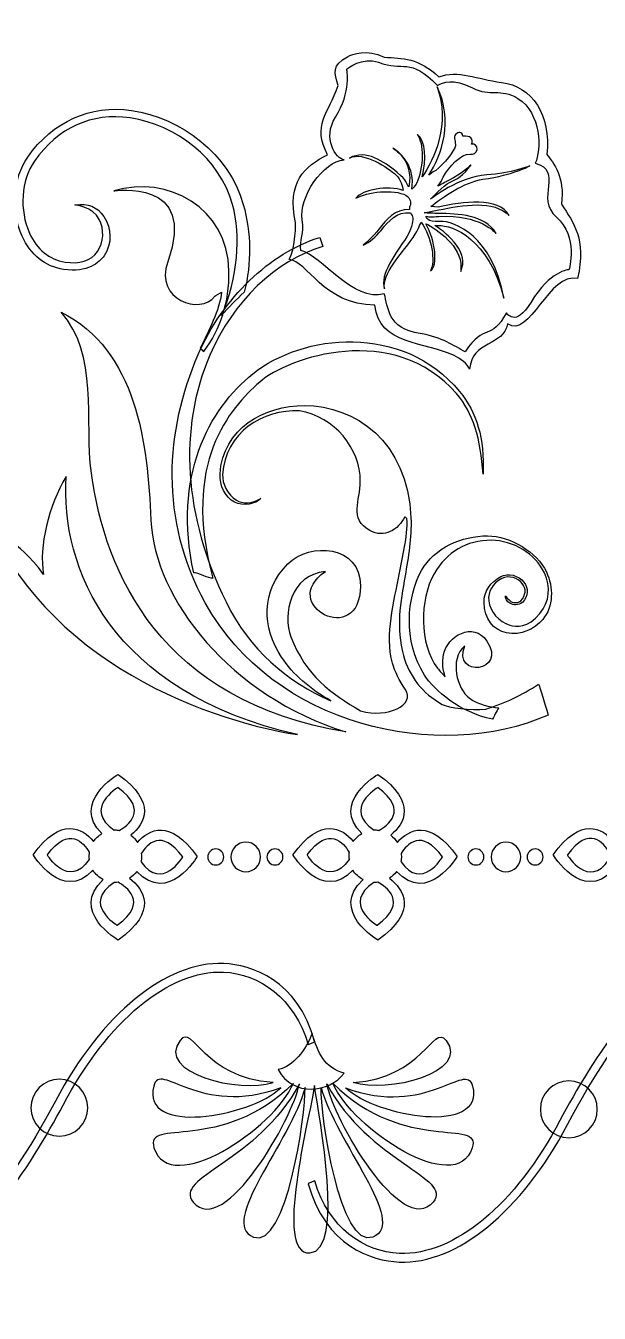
# Model space of a CAD drawing. Header units: millimetres. Extents: x -106 to 106, y -106 to 106.
# Drawn here: x 50.05 to 71.36, y 20.35 to 68.22 of the extents above; entities that cross this region are included whole.
import ezdxf

# ---------------------------------------------------------------- set-up
doc = ezdxf.new("R2010")
doc.units = ezdxf.units.MM
doc.header["$MEASUREMENT"] = 0
doc.layers.add('layer 1', color=7, linetype='Continuous')

msp = doc.modelspace()

# ---------------------------------------------------------------- linework, layer by layer
at = {"layer": 'layer 1', "color": 7}
for points, knots in [([(105.6569, -105.6569), (105.6569, -105.6569), (-106.0097, -105.6569), (-106.0097, -105.6569), (-106.0097, -105.6569), (-106.0097, -105.6569), (-106.0097, 106.0097), (-106.0097, 106.0097), (-106.0097, 106.0097), (-106.0097, 106.0097), (105.6569, 106.0097), (105.6569, 106.0097), (105.6569, 106.0097), (105.6569, 106.0097), (105.6569, -105.6569), (105.6569, -105.6569)], [0, 0, 0, 0, 0.2, 0.2, 0.2, 0.2, 0.4, 0.4, 0.4, 0.4, 0.6, 0.6, 0.6, 0.6, 1, 1, 1, 1]), ([(60.3181, 61.0012), (60.408, 60.4769), (60.2147, 60.2669), (60.2691, 59.8669), (60.2691, 59.8669), (61.034, 59.6756), (62.2352, 57.9149), (63.3718, 58.2546), (63.3718, 58.2546), (63.5244, 57.7422), (63.4713, 56.9743), (64.7071, 56.7718), (64.7071, 56.7718), (65.5246, 56.6385), (65.9598, 56.3156), (66.3787, 56.0944), (66.3787, 56.0944), (67.0808, 57.1884), (67.3454, 56.4664), (67.9073, 57.5484), (67.9073, 57.5484), (67.9073, 57.5484), (68.2418, 56.9582), (68.8271, 57.943), (68.8271, 57.943), (69.5189, 59.1093), (70.2382, 59.1491), (70.2382, 59.1491), (70.2382, 59.1491), (70.2382, 59.1491), (70.5889, 60.3828), (69.7655, 61.1029), (69.7655, 61.1029), (68.9608, 61.8067), (70.0484, 62.8273), (68.9807, 63.1084), (68.9807, 63.1084), (69.2174, 63.584), (69.2085, 64.9714), (68.3396, 65.5109), (68.3396, 65.5109), (67.6765, 65.9224), (67.324, 65.5584), (66.6467, 65.9089), (66.6467, 65.9089), (65.9301, 66.2807), (65.5477, 66.1099), (65.3493, 65.9944), (65.3493, 65.9944), (64.2965, 67.0758), (64.0915, 66.4955), (63.1544, 66.861), (63.1544, 66.861), (62.5718, 67.088), (61.9793, 66.6062), (61.9793, 66.6062), (61.9793, 66.6062), (61.9793, 66.6062), (62.1546, 65.7537), (61.5569, 64.8115), (61.5569, 64.8115), (61.0695, 64.0432), (61.5607, 63.2648), (61.8832, 63.2278), (61.8832, 63.2278), (61.1108, 63.198), (60.1796, 61.8144), (60.3181, 61.0012)], [0, 0, 0, 0, 0.0555556, 0.0555556, 0.0555556, 0.0555556, 0.1111111, 0.1111111, 0.1111111, 0.1111111, 0.1666667, 0.1666667, 0.1666667, 0.1666667, 0.2222222, 0.2222222, 0.2222222, 0.2222222, 0.2777778, 0.2777778, 0.2777778, 0.2777778, 0.3333333, 0.3333333, 0.3333333, 0.3333333, 0.3888889, 0.3888889, 0.3888889, 0.3888889, 0.4444444, 0.4444444, 0.4444444, 0.4444445, 0.5, 0.5, 0.5, 0.5, 0.5555556, 0.5555556, 0.5555556, 0.5555556, 0.6111111, 0.6111111, 0.6111111, 0.6111111, 0.6666667, 0.6666667, 0.6666667, 0.6666667, 0.7222222, 0.7222222, 0.7222222, 0.7222222, 0.7777778, 0.7777778, 0.7777778, 0.7777778, 0.8333333, 0.8333333, 0.8333333, 0.8333333, 0.8888889, 0.8888889, 0.8888889, 0.8888889, 1, 1, 1, 1]), ([(64.076, 62.0957), (64.076, 62.0957), (64.076, 62.0957), (64.076, 62.0957), (64.076, 62.0957), (64.0301, 62.259), (64.0047, 62.4898), (63.8038, 62.6716), (63.8038, 62.6716), (63.5406, 62.9112), (62.5936, 63.5775), (62.0809, 63.2945), (62.0809, 63.2945), (62.6928, 63.6353), (63.3573, 63.1634), (63.8448, 62.7663), (63.8448, 62.7663), (64.2562, 62.4308), (64.1666, 62.3694), (64.2875, 62.232), (64.2875, 62.232), (64.4759, 63.2381), (63.6898, 63.6615), (63.6898, 63.6615), (63.6898, 63.6615), (64.006, 63.4875), (64.5294, 62.957), (64.3929, 62.1419), (64.3929, 62.1419), (64.4374, 62.1865), (64.4928, 62.247), (64.5552, 62.3216), (64.5552, 62.3216), (64.8428, 62.9529), (64.8501, 63.8551), (64.5955, 64.1738), (64.5955, 64.1738), (64.9104, 63.9516), (64.9538, 63.2245), (64.7736, 62.597), (64.7736, 62.597), (65.2528, 63.2504), (65.8213, 64.5776), (65.3345, 65.9456), (65.3345, 65.9456), (65.9539, 64.7035), (65.504, 63.3882), (65.0303, 62.6664), (65.0303, 62.6664), (65.1743, 62.7891), (65.2339, 62.8065), (65.2831, 62.8385), (65.2831, 62.8385), (65.5997, 63.0636), (65.9921, 63.5999), (66.0159, 63.7542), (66.0159, 63.7542), (66.0355, 63.8837), (65.9218, 64.0686), (66.0231, 64.1786), (66.0231, 64.1786), (66.1227, 64.2878), (66.2584, 64.2878), (66.2929, 64.1078), (66.2929, 64.1078), (66.5661, 64.1457), (66.7163, 64.0012), (66.6078, 63.8083), (66.6078, 63.8083), (66.7318, 63.8474), (66.8375, 63.7556), (66.8207, 63.6212), (66.8207, 63.6212), (66.8004, 63.4648), (66.6784, 63.4342), (66.5575, 63.4455), (66.5575, 63.4455), (66.2302, 63.4767), (65.7572, 62.9613), (65.5608, 62.5823), (65.5608, 62.5823), (65.5205, 62.4949), (65.4499, 62.3753), (65.3645, 62.247), (65.3645, 62.247), (65.5463, 62.3508), (65.7096, 62.4408), (65.7837, 62.4759), (65.7837, 62.4759), (66.2357, 62.6885), (66.5998, 63.0502), (66.5998, 63.0502), (66.5998, 63.0502), (66.2946, 62.6194), (66.0662, 62.5148), (65.8006, 62.3934), (65.8006, 62.3934), (65.5784, 62.2914), (65.0947, 61.7717), (65.0947, 61.7717), (65.0947, 61.7717), (65.0947, 61.7717), (66.1468, 62.6084), (67.1769, 62.6685), (67.1769, 62.6685), (68.0929, 62.7214), (68.7809, 63.0102), (68.7809, 63.0102), (68.7809, 63.0102), (68.7809, 63.0102), (68.1936, 62.6731), (67.0394, 62.5076), (67.0394, 62.5076), (66.3225, 62.4046), (65.5395, 61.8361), (65.0985, 61.4922), (65.0985, 61.4922), (65.0985, 61.4922), (65.3748, 61.4763), (65.3748, 61.4763), (65.3748, 61.4763), (66.2774, 61.6678), (67.6389, 61.8635), (68.0065, 61.1597), (68.0065, 61.1597), (67.4487, 61.7457), (66.2729, 61.5533), (65.3972, 61.3679), (65.3972, 61.3679), (65.3972, 61.3679), (64.8508, 61.267), (64.8508, 61.267), (64.8508, 61.267), (64.9979, 61.247), (65.1867, 61.242), (65.3982, 61.2383), (65.3982, 61.2383), (66.1134, 61.2245), (67.0935, 61.2057), (67.5255, 60.4982), (67.5255, 60.4982), (67.5255, 60.4982), (66.9244, 61.2193), (65.3975, 61.1266), (65.3975, 61.1266), (65.1174, 61.1103), (65.0902, 61.0872), (64.9224, 61.1364), (64.9224, 61.1364), (64.9524, 61.092), (64.9104, 60.9187), (65.4588, 60.944), (65.4588, 60.944), (65.9518, 60.9669), (67.4146, 60.3925), (67.8166, 58.087), (67.8166, 58.087), (67.2496, 60.3031), (65.9246, 60.8064), (65.3727, 60.7904), (65.3727, 60.7904), (65.3293, 60.7892), (65.2907, 60.7914), (65.2514, 60.7933), (65.2514, 60.7933), (65.7854, 60.4387), (66.5354, 59.7687), (66.2109, 59.082), (66.2109, 59.082), (66.3291, 59.916), (65.5026, 60.5272), (64.9865, 60.8276), (64.9865, 60.8276), (64.9862, 60.8278), (64.9851, 60.8284), (64.9841, 60.8291), (64.9841, 60.8291), (64.9596, 60.835), (64.9335, 60.8398), (64.9107, 60.8471), (64.9107, 60.8471), (65.2818, 60.2245), (65.3755, 59.3006), (65.0874, 59.0902), (65.0874, 59.0902), (65.2763, 59.4418), (65.1529, 60.363), (64.7412, 60.9136), (64.7412, 60.9136), (64.6561, 60.7306), (64.6437, 60.6209), (64.3381, 60.1973), (64.3381, 60.1973), (64.0308, 59.7749), (63.2678, 58.9665), (63.3839, 58.441), (63.3839, 58.441), (63.1658, 58.935), (63.8668, 59.8588), (64.1328, 60.2493), (64.1328, 60.2493), (64.3998, 60.6405), (64.4342, 60.9468), (64.4329, 61.061), (64.4329, 61.061), (64.4322, 61.1344), (64.3812, 61.195), (64.3429, 61.2665), (64.3429, 61.2665), (63.8317, 61.3113), (63.5347, 60.9566), (63.2495, 60.6079), (63.2495, 60.6079), (63.0438, 60.3566), (62.8433, 60.1677), (62.5884, 60.0605), (62.5884, 60.0605), (62.5884, 60.0605), (62.9711, 60.3768), (63.1827, 60.66), (63.1827, 60.66), (63.4493, 61.0174), (63.7666, 61.4043), (64.3068, 61.3805), (64.3068, 61.3805), (64.3023, 61.4182), (64.3061, 61.4603), (64.3257, 61.5089), (64.3257, 61.5089), (64.3805, 61.6453), (64.3306, 61.8024), (64.1907, 61.9071), (64.1907, 61.9071), (63.7156, 62.162), (62.7162, 62.0353), (62.3155, 61.8044), (62.3155, 61.8044), (62.5646, 62.1254), (63.5062, 62.2863), (64.076, 62.0957)], [0, 0, 0, 0, 0.0163934, 0.0163934, 0.0163934, 0.0163935, 0.0327869, 0.0327869, 0.0327869, 0.0327869, 0.0491803, 0.0491803, 0.0491803, 0.0491803, 0.0655738, 0.0655738, 0.0655738, 0.0655738, 0.0819672, 0.0819672, 0.0819672, 0.0819672, 0.0983607, 0.0983607, 0.0983607, 0.0983607, 0.1147541, 0.1147541, 0.1147541, 0.1147541, 0.1311475, 0.1311475, 0.1311475, 0.1311476, 0.147541, 0.147541, 0.147541, 0.147541, 0.1639344, 0.1639344, 0.1639344, 0.1639344, 0.1803279, 0.1803279, 0.1803279, 0.1803279, 0.1967213, 0.1967213, 0.1967213, 0.1967213, 0.2131148, 0.2131148, 0.2131148, 0.2131148, 0.2295082, 0.2295082, 0.2295082, 0.2295082, 0.2459016, 0.2459016, 0.2459016, 0.2459016, 0.2622951, 0.2622951, 0.2622951, 0.2622951, 0.2786885, 0.2786885, 0.2786885, 0.2786885, 0.295082, 0.295082, 0.295082, 0.295082, 0.3114754, 0.3114754, 0.3114754, 0.3114754, 0.3278689, 0.3278689, 0.3278689, 0.3278689, 0.3442623, 0.3442623, 0.3442623, 0.3442623, 0.3606557, 0.3606557, 0.3606557, 0.3606557, 0.3770492, 0.3770492, 0.3770492, 0.3770492, 0.3934426, 0.3934426, 0.3934426, 0.3934426, 0.4098361, 0.4098361, 0.4098361, 0.4098361, 0.4262295, 0.4262295, 0.4262295, 0.4262295, 0.442623, 0.442623, 0.442623, 0.442623, 0.4590164, 0.4590164, 0.4590164, 0.4590164, 0.4754098, 0.4754098, 0.4754098, 0.4754098, 0.4918033, 0.4918033, 0.4918033, 0.4918033, 0.5081967, 0.5081967, 0.5081967, 0.5081967, 0.5245902, 0.5245902, 0.5245902, 0.5245902, 0.5409836, 0.5409836, 0.5409836, 0.5409836, 0.557377, 0.557377, 0.557377, 0.5573771, 0.5737705, 0.5737705, 0.5737705, 0.5737705, 0.5901639, 0.5901639, 0.5901639, 0.5901639, 0.6065574, 0.6065574, 0.6065574, 0.6065574, 0.6229508, 0.6229508, 0.6229508, 0.6229508, 0.6393443, 0.6393443, 0.6393443, 0.6393443, 0.6557377, 0.6557377, 0.6557377, 0.6557377, 0.6721311, 0.6721311, 0.6721311, 0.6721312, 0.6885246, 0.6885246, 0.6885246, 0.6885246, 0.704918, 0.704918, 0.704918, 0.704918, 0.7213115, 0.7213115, 0.7213115, 0.7213115, 0.7377049, 0.7377049, 0.7377049, 0.7377049, 0.7540984, 0.7540984, 0.7540984, 0.7540984, 0.7704918, 0.7704918, 0.7704918, 0.7704918, 0.7868852, 0.7868852, 0.7868852, 0.7868853, 0.8032787, 0.8032787, 0.8032787, 0.8032787, 0.8196721, 0.8196721, 0.8196721, 0.8196721, 0.8360656, 0.8360656, 0.8360656, 0.8360656, 0.852459, 0.852459, 0.852459, 0.852459, 0.8688525, 0.8688525, 0.8688525, 0.8688525, 0.8852459, 0.8852459, 0.8852459, 0.8852459, 0.9016393, 0.9016393, 0.9016393, 0.9016394, 0.9180328, 0.9180328, 0.9180328, 0.9180328, 0.9344262, 0.9344262, 0.9344262, 0.9344262, 0.9508197, 0.9508197, 0.9508197, 0.9508197, 0.9672131, 0.9672131, 0.9672131, 0.9672131, 1, 1, 1, 1])]:
    msp.add_open_spline(points, degree=3, knots=knots, dxfattribs=at)
at = {"layer": 'layer 1'}
msp.add_open_spline([(61.2637, 63.4162), (60.4145, 63.0069), (59.7396, 62.3944), (60.0728, 60.8975), (60.0728, 60.8975), (60.0728, 60.8975), (60.0948, 60.0022), (59.8368, 59.5226), (59.8368, 59.5226), (60.4903, 59.5005), (61.106, 57.8347), (63.0249, 57.8333), (63.0249, 57.8333), (63.1737, 56.3219), (64.888, 56.483), (65.9729, 55.9536), (65.9729, 55.9536), (66.1954, 55.8365), (66.4658, 55.6584), (66.5437, 55.4486), (66.5437, 55.4486), (66.624, 56.5326), (67.8146, 56.2823), (67.9531, 57.1396), (67.9531, 57.1396), (68.7754, 56.5509), (69.4948, 59.0892), (70.5569, 58.8176), (70.5569, 58.8176), (70.8814, 60.3275), (70.4153, 60.8563), (69.9543, 61.585), (69.9543, 61.585), (70.0921, 62.5889), (69.6618, 63.1132), (69.4093, 63.4347), (69.4093, 63.4347), (69.5792, 64.8723), (68.8722, 65.9758), (67.7223, 66.1113), (67.7223, 66.1113), (66.8303, 66.2176), (66.1038, 66.5948), (65.3972, 66.3144), (65.3972, 66.3144), (64.6399, 67.0289), (64.057, 67.0017), (63.3701, 67.0461), (63.3701, 67.0461), (62.7331, 67.359), (62.1822, 67.1693), (62.0061, 67.0623), (62.0061, 67.0623), (61.4043, 66.7514), (61.5159, 66.4644), (61.6599, 65.9921), (61.6599, 65.9921), (61.2792, 64.9261), (60.6857, 64.5231), (61.2637, 63.4162)], degree=3, knots=[0, 0, 0, 0, 0.125, 0.125, 0.125, 0.125, 0.1875, 0.1875, 0.1875, 0.1875, 0.25, 0.25, 0.25, 0.25, 0.3125, 0.3125, 0.3125, 0.3125, 0.375, 0.375, 0.375, 0.375, 0.4375, 0.4375, 0.4375, 0.4375, 0.5, 0.5, 0.5, 0.5, 0.5625, 0.5625, 0.5625, 0.5625, 0.625, 0.625, 0.625, 0.625, 0.6875, 0.6875, 0.6875, 0.6875, 0.75, 0.75, 0.75, 0.75, 0.8125, 0.8125, 0.8125, 0.8125, 0.875, 0.875, 0.875, 0.875, 0.9375, 0.9375, 0.9375, 0.9375, 1, 1, 1, 1], dxfattribs=at)
at = {"layer": 'layer 1', "color": 250}
for points, knots in [([(57.7328, 61.5669), (58.055, 60.3971), (57.9334, 58.8627), (57.3243, 57.4399), (57.3243, 57.4399), (57.5882, 57.7533), (57.8717, 58.0438), (58.17, 58.3077), (58.17, 58.3077), (58.4446, 59.4075), (58.4253, 60.5056), (58.1314, 61.5753), (58.1314, 61.5753), (57.6192, 63.436), (55.8267, 64.7876), (53.9757, 65.064), (53.9757, 65.064), (52.4543, 65.2904), (51.0501, 64.6582), (50.1199, 63.3327), (50.1199, 63.3327), (49.5714, 62.5436), (49.4846, 61.334), (49.9142, 60.3914), (49.9142, 60.3914), (50.227, 59.6995), (50.7731, 59.2592), (51.4528, 59.1565), (51.4528, 59.1565), (52.3478, 59.0143), (52.7795, 59.4179), (52.9562, 59.6671), (52.9562, 59.6671), (53.2659, 60.1052), (53.2411, 60.675), (52.9486, 61.1211), (52.9486, 61.1211), (52.7016, 61.493), (52.3606, 61.6241), (51.8776, 61.555), (51.8776, 61.555), (51.8776, 61.555), (52.5425, 61.4796), (52.7785, 61.0193), (52.7785, 61.0193), (52.9669, 60.6484), (52.9542, 60.1636), (52.7127, 59.8206), (52.7127, 59.8206), (52.4736, 59.4859), (52.044, 59.3453), (51.5069, 59.4301), (51.5069, 59.4301), (50.9267, 59.5214), (50.4603, 59.9019), (50.1857, 60.5041), (50.1857, 60.5041), (49.8019, 61.3513), (49.8753, 62.4775), (50.3686, 63.1811), (50.3686, 63.1811), (51.2416, 64.4291), (52.5049, 64.9982), (53.925, 64.7877), (53.925, 64.7877), (55.6355, 64.5295), (57.2605, 63.2964), (57.7328, 61.5669)], [0, 0, 0, 0, 0.0555556, 0.0555556, 0.0555556, 0.0555556, 0.1111111, 0.1111111, 0.1111111, 0.1111111, 0.1666667, 0.1666667, 0.1666667, 0.1666667, 0.2222222, 0.2222222, 0.2222222, 0.2222222, 0.2777778, 0.2777778, 0.2777778, 0.2777778, 0.3333333, 0.3333333, 0.3333333, 0.3333333, 0.3888889, 0.3888889, 0.3888889, 0.3888889, 0.4444444, 0.4444444, 0.4444444, 0.4444445, 0.5, 0.5, 0.5, 0.5, 0.5555556, 0.5555556, 0.5555556, 0.5555556, 0.6111111, 0.6111111, 0.6111111, 0.6111111, 0.6666667, 0.6666667, 0.6666667, 0.6666667, 0.7222222, 0.7222222, 0.7222222, 0.7222222, 0.7777778, 0.7777778, 0.7777778, 0.7777778, 0.8333333, 0.8333333, 0.8333333, 0.8333333, 0.8888889, 0.8888889, 0.8888889, 0.8888889, 1, 1, 1, 1]), ([(57.5989, 59.1043), (57.6257, 57.9043), (57.2733, 56.9575), (56.6697, 56.1042), (56.6697, 56.1042), (56.6222, 56.1452), (56.5736, 56.186), (56.524, 56.2265), (56.524, 56.2265), (56.8582, 56.8924), (57.2399, 57.6218), (57.3281, 58.3161), (57.3281, 58.3161), (57.3098, 58.2887), (57.0893, 58.1883), (57.0697, 58.1606), (57.0697, 58.1606), (56.5619, 57.46), (54.8093, 58.003), (55.3282, 59.4452), (55.3282, 59.4452), (56.4561, 62.5767), (53.3242, 62.0728), (53.3242, 62.0728), (53.3242, 62.0728), (55.3016, 62.6845), (57.571, 61.458), (57.5989, 59.1043)], [0, 0, 0, 0, 0.125, 0.125, 0.125, 0.125, 0.25, 0.25, 0.25, 0.25, 0.375, 0.375, 0.375, 0.375, 0.5, 0.5, 0.5, 0.5, 0.625, 0.625, 0.625, 0.625, 0.75, 0.75, 0.75, 0.75, 1, 1, 1, 1]), ([(69.1065, 43.7392), (68.5026, 43.3367), (67.8414, 43.0302), (67.1493, 42.8156), (67.1493, 42.8156), (66.5778, 42.7625), (65.7679, 42.8518), (65.5226, 42.9897), (65.5226, 42.9897), (64.7888, 43.403), (64.3037, 44.0155), (64.0825, 44.8108), (64.0825, 44.8108), (63.8018, 45.8209), (63.9681, 46.7683), (64.1445, 47.7717), (64.1445, 47.7717), (64.2668, 48.464), (64.3926, 49.1802), (64.3602, 49.9202), (64.3602, 49.9202), (64.2334, 52.7876), (62.2838, 54.0848), (60.4069, 54.0986), (60.4069, 54.0986), (58.9218, 54.1098), (57.3653, 53.2394), (57.2664, 51.5539), (57.2664, 51.5539), (57.2412, 51.1205), (57.4635, 50.689), (57.8083, 50.5057), (57.8083, 50.5057), (58.1098, 50.3447), (58.6131, 50.4318), (58.7795, 50.639), (58.7795, 50.639), (58.4753, 50.4435), (58.0884, 50.4382), (57.8772, 50.5762), (57.8772, 50.5762), (57.5368, 50.7974), (57.3453, 51.1877), (57.3649, 51.5312), (57.3649, 51.5312), (57.4565, 53.0889), (58.8546, 53.9679), (60.2219, 53.9002), (60.2219, 53.9002), (61.5152, 53.6833), (62.4861, 52.5065), (62.4795, 51.2783), (62.4795, 51.2783), (62.4768, 50.5674), (62.0575, 49.8799), (62.8309, 49.451), (62.8309, 49.451), (63.3742, 49.1487), (63.8927, 49.481), (64.1308, 49.958), (64.1308, 49.958), (64.1321, 49.9413), (64.2148, 49.917), (64.2151, 49.9008), (64.2151, 49.9008), (64.2469, 49.1849), (64.0422, 48.4921), (63.923, 47.8117), (63.923, 47.8117), (63.7494, 46.8269), (63.3804, 45.5822), (63.675, 44.5239), (63.675, 44.5239), (63.7632, 44.2067), (63.933, 43.8652), (64.1532, 43.5497), (64.1532, 43.5497), (64.5435, 42.9653), (63.5055, 42.4656), (62.4919, 42.7471), (62.4919, 42.7471), (61.3933, 43.3849), (60.46, 44.0582), (59.8988, 45.4983), (59.8988, 45.4983), (59.5743, 46.3322), (59.8943, 47.8024), (61.1869, 47.9274), (61.1869, 47.9274), (59.3813, 46.6999), (62.4713, 45.038), (62.485, 47.3998), (62.485, 47.3998), (62.4943, 48.9126), (60.6043, 49.0283), (59.7868, 48.2132), (59.7868, 48.2132), (58.7743, 47.2027), (58.837, 45.8328), (59.5519, 44.7464), (59.5519, 44.7464), (59.9759, 44.1013), (60.6422, 43.5349), (61.3843, 43.1227), (61.3843, 43.1227), (59.77, 43.8143), (58.3585, 45.0358), (57.49, 46.7942), (57.49, 46.7942), (55.9194, 49.9752), (55.7072, 53.236), (56.8943, 55.976), (56.8943, 55.976), (57.7587, 57.9699), (59.3242, 59.4785), (61.0825, 60.0116), (61.0825, 60.0116), (61.0825, 60.0116), (60.9816, 60.3449), (60.9816, 60.3449), (60.9816, 60.3449), (59.1267, 59.783), (57.3618, 58.083), (56.4578, 55.9958), (56.4578, 55.9958), (55.2293, 53.1605), (55.0202, 49.8531), (56.719, 46.76), (56.719, 46.76), (59.2232, 42.2), (65.392, 40.7814), (69.4669, 42.5929), (69.4669, 42.5929), (69.4669, 42.5929), (69.1065, 43.7392), (69.1065, 43.7392)], [0, 0, 0, 0, 0.0285714, 0.0285714, 0.0285714, 0.0285714, 0.0571429, 0.0571429, 0.0571429, 0.0571429, 0.0857143, 0.0857143, 0.0857143, 0.0857143, 0.1142857, 0.1142857, 0.1142857, 0.1142857, 0.1428571, 0.1428571, 0.1428571, 0.1428572, 0.1714286, 0.1714286, 0.1714286, 0.1714286, 0.2, 0.2, 0.2, 0.2, 0.2285714, 0.2285714, 0.2285714, 0.2285714, 0.2571429, 0.2571429, 0.2571429, 0.2571429, 0.2857143, 0.2857143, 0.2857143, 0.2857143, 0.3142857, 0.3142857, 0.3142857, 0.3142857, 0.3428571, 0.3428571, 0.3428571, 0.3428572, 0.3714286, 0.3714286, 0.3714286, 0.3714286, 0.4, 0.4, 0.4, 0.4, 0.4285714, 0.4285714, 0.4285714, 0.4285714, 0.4571429, 0.4571429, 0.4571429, 0.4571429, 0.4857143, 0.4857143, 0.4857143, 0.4857143, 0.5142857, 0.5142857, 0.5142857, 0.5142857, 0.5428571, 0.5428571, 0.5428571, 0.5428572, 0.5714286, 0.5714286, 0.5714286, 0.5714286, 0.6, 0.6, 0.6, 0.6, 0.6285714, 0.6285714, 0.6285714, 0.6285714, 0.6571429, 0.6571429, 0.6571429, 0.6571429, 0.6857143, 0.6857143, 0.6857143, 0.6857143, 0.7142857, 0.7142857, 0.7142857, 0.7142857, 0.7428571, 0.7428571, 0.7428571, 0.7428572, 0.7714286, 0.7714286, 0.7714286, 0.7714286, 0.8, 0.8, 0.8, 0.8, 0.8285714, 0.8285714, 0.8285714, 0.8285714, 0.8571429, 0.8571429, 0.8571429, 0.8571429, 0.8857143, 0.8857143, 0.8857143, 0.8857143, 0.9142857, 0.9142857, 0.9142857, 0.9142857, 0.9428571, 0.9428571, 0.9428571, 0.9428572, 1, 1, 1, 1]), ([(61.9472, 41.9674), (57.6774, 43.2743), (54.819, 46.9046), (54.6991, 49.8369), (54.6991, 49.8369), (54.583, 52.6873), (54.1744, 56.15), (51.358, 57.5713), (51.358, 57.5713), (52.7774, 55.9988), (52.2241, 53.5291), (52.487, 51.587), (52.487, 51.587), (52.9917, 47.8704), (55.0636, 43.1003), (61.9472, 41.9674)], [0, 0, 0, 0, 0.2, 0.2, 0.2, 0.2, 0.4, 0.4, 0.4, 0.4, 0.6, 0.6, 0.6, 0.6, 1, 1, 1, 1]), ([(58.7409, 54.9704), (59.7841, 55.8966), (63.7273, 57.2302), (66.0572, 54.5394), (66.0572, 54.5394), (66.6732, 53.8296), (66.9595, 52.8508), (67.0443, 51.5455), (67.0443, 51.5455), (67.0942, 52.892), (66.8107, 53.8478), (66.1682, 54.6206), (66.1682, 54.6206), (64.0374, 57.1873), (60.326, 56.7579), (58.4873, 55.2799), (58.4873, 55.2799), (56.8578, 53.9715), (55.5046, 51.4724), (56.2921, 47.8723), (56.2921, 47.8723), (56.4231, 47.91), (56.8661, 47.6411), (57.0028, 47.6806), (57.0028, 47.6806), (55.8267, 51.9727), (57.6367, 53.9896), (58.7409, 54.9704)], [0, 0, 0, 0, 0.125, 0.125, 0.125, 0.125, 0.25, 0.25, 0.25, 0.25, 0.375, 0.375, 0.375, 0.375, 0.5, 0.5, 0.5, 0.5, 0.625, 0.625, 0.625, 0.625, 0.75, 0.75, 0.75, 0.75, 1, 1, 1, 1]), ([(60.1486, 41.8629), (56.4892, 42.4527), (50.185, 44.8301), (48.2327, 50.9117), (48.2327, 50.9117), (49.1274, 48.7875), (49.6651, 49.3303), (50.7055, 47.8105), (50.7055, 47.8105), (50.5354, 48.8748), (50.8881, 50.359), (51.5496, 51.4614), (51.5496, 51.4614), (51.3291, 48.0659), (53.2105, 43.4504), (60.1486, 41.8629)], [0, 0, 0, 0, 0.2, 0.2, 0.2, 0.2, 0.4, 0.4, 0.4, 0.4, 0.6, 0.6, 0.6, 0.6, 1, 1, 1, 1]), ([(69.3959, 47.9112), (69.0441, 48.648), (68.0616, 49.2522), (67.2121, 49.254), (67.2121, 49.254), (66.2581, 49.2565), (65.2263, 48.8032), (64.7602, 47.9703), (64.7602, 47.9703), (64.2041, 46.9778), (64.0677, 45.3479), (64.8666, 44.0793), (64.8666, 44.0793), (65.2363, 43.4919), (66.1747, 42.6976), (67.3946, 42.433), (67.3946, 42.433), (67.4828, 42.6094), (67.5924, 42.8353), (67.6272, 42.8659), (67.6272, 42.8659), (67.2661, 42.8809), (66.9047, 42.9674), (66.5275, 43.2268), (66.5275, 43.2268), (66.0876, 43.5296), (65.7665, 44.6746), (66.3625, 45.1691), (66.3625, 45.1691), (65.8826, 43.9582), (67.9655, 44.1726), (67.181, 45.3441), (67.181, 45.3441), (66.6787, 46.0943), (65.7062, 45.5174), (65.576, 44.841), (65.576, 44.841), (65.5174, 44.5376), (65.5463, 44.2593), (65.6383, 44.0121), (65.6383, 44.0121), (65.5263, 44.1232), (65.4258, 44.2317), (65.3517, 44.3292), (65.3517, 44.3292), (64.6606, 45.2406), (64.6816, 46.8756), (65.2235, 47.8432), (65.2235, 47.8432), (65.6748, 48.6504), (66.4314, 49.0927), (67.3536, 49.0889), (67.3536, 49.0889), (68.1608, 49.0872), (68.989, 48.5772), (69.3242, 47.8768), (69.3242, 47.8768), (69.574, 47.3528), (69.5141, 46.8152), (69.152, 46.3627), (69.152, 46.3627), (68.7272, 45.8316), (68.2724, 45.8643), (68.0392, 45.9327), (68.0392, 45.9327), (67.6299, 46.0509), (67.3002, 46.4324), (67.2527, 46.8371), (67.2527, 46.8371), (67.2148, 47.181), (67.3884, 47.4775), (67.7391, 47.6711), (67.7391, 47.6711), (67.9968, 47.8063), (68.341, 47.6813), (68.5015, 47.4789), (68.5015, 47.4789), (68.6552, 47.286), (68.6349, 47.0507), (68.4471, 46.8343), (68.4471, 46.8343), (68.394, 46.7983), (68.3348, 46.7778), (68.2769, 46.7718), (68.2769, 46.7718), (68.208, 46.7643), (68.1384, 46.7799), (68.0775, 46.8155), (68.0775, 46.8155), (67.993, 46.865), (67.8714, 47.0295), (67.8714, 47.0295), (67.8714, 47.0295), (67.8614, 46.9239), (67.9262, 46.8136), (68.0361, 46.7475), (68.0361, 46.7475), (68.1787, 46.6639), (68.3499, 46.672), (68.4964, 46.7709), (68.4964, 46.7709), (68.4964, 46.7709), (68.5009, 46.7752), (68.5009, 46.7752), (68.5009, 46.7752), (68.5009, 46.7752), (68.505, 46.7761), (68.505, 46.7761), (68.505, 46.7761), (68.7186, 47.0248), (68.7413, 47.3042), (68.5632, 47.529), (68.5632, 47.529), (68.3589, 47.7884), (67.9713, 47.8839), (67.7016, 47.7403), (67.7016, 47.7403), (67.3185, 47.5311), (67.0625, 47.1981), (67.0773, 46.7807), (67.0773, 46.7807), (67.0973, 46.1599), (67.4132, 45.746), (67.9145, 45.6461), (67.9145, 45.6461), (68.4457, 45.5408), (68.9501, 45.7837), (69.2608, 46.1472), (69.2608, 46.1472), (69.6626, 46.6092), (69.6605, 47.3578), (69.3959, 47.9112)], [0, 0, 0, 0, 0.0294118, 0.0294118, 0.0294118, 0.0294118, 0.0588235, 0.0588235, 0.0588235, 0.0588235, 0.0882353, 0.0882353, 0.0882353, 0.0882353, 0.1176471, 0.1176471, 0.1176471, 0.1176471, 0.1470588, 0.1470588, 0.1470588, 0.1470588, 0.1764706, 0.1764706, 0.1764706, 0.1764706, 0.2058824, 0.2058824, 0.2058824, 0.2058824, 0.2352941, 0.2352941, 0.2352941, 0.2352941, 0.2647059, 0.2647059, 0.2647059, 0.2647059, 0.2941176, 0.2941176, 0.2941176, 0.2941177, 0.3235294, 0.3235294, 0.3235294, 0.3235294, 0.3529412, 0.3529412, 0.3529412, 0.3529412, 0.3823529, 0.3823529, 0.3823529, 0.382353, 0.4117647, 0.4117647, 0.4117647, 0.4117647, 0.4411765, 0.4411765, 0.4411765, 0.4411765, 0.4705882, 0.4705882, 0.4705882, 0.4705882, 0.5, 0.5, 0.5, 0.5, 0.5294118, 0.5294118, 0.5294118, 0.5294118, 0.5588235, 0.5588235, 0.5588235, 0.5588235, 0.5882353, 0.5882353, 0.5882353, 0.5882353, 0.6176471, 0.6176471, 0.6176471, 0.6176471, 0.6470588, 0.6470588, 0.6470588, 0.6470588, 0.6764706, 0.6764706, 0.6764706, 0.6764706, 0.7058824, 0.7058824, 0.7058824, 0.7058824, 0.7352941, 0.7352941, 0.7352941, 0.7352941, 0.7647059, 0.7647059, 0.7647059, 0.7647059, 0.7941176, 0.7941176, 0.7941176, 0.7941177, 0.8235294, 0.8235294, 0.8235294, 0.8235294, 0.8529412, 0.8529412, 0.8529412, 0.8529412, 0.8823529, 0.8823529, 0.8823529, 0.882353, 0.9117647, 0.9117647, 0.9117647, 0.9117647, 0.9411765, 0.9411765, 0.9411765, 0.9411765, 1, 1, 1, 1]), ([(52.5463, 36.8203), (52.6407, 36.6737), (52.7726, 36.555), (52.9297, 36.4749), (52.9297, 36.4749), (51.6526, 35.3077), (53.4782, 34.2215), (53.4782, 34.2215), (53.4782, 34.2215), (54.9909, 35.3113), (54.429, 36.1128), (53.9037, 36.5226), (53.9037, 36.5226), (54.0097, 36.5905), (54.0997, 36.6781), (54.1727, 36.781), (54.1727, 36.781), (55.3399, 35.5122), (56.4227, 37.3372), (56.4227, 37.3372), (56.4227, 37.3372), (55.4015, 38.753), (54.6319, 38.3475), (54.2003, 37.8576), (54.2003, 37.8576), (54.1369, 37.9622), (54.0521, 38.0517), (53.9543, 38.1263), (53.9543, 38.1263), (54.4635, 38.5459), (54.9423, 39.3309), (53.4782, 40.3875), (53.4782, 40.3875), (53.4782, 40.3875), (51.7046, 39.3319), (52.878, 38.1823), (52.878, 38.1823), (52.7543, 38.1093), (52.6476, 38.0126), (52.5652, 37.896), (52.5652, 37.896), (52.1418, 38.3964), (51.3619, 38.8418), (50.3211, 37.4006), (50.3211, 37.4006), (50.3211, 37.4006), (51.3891, 35.605), (52.5463, 36.8203)], [0, 0, 0, 0, 0.0769231, 0.0769231, 0.0769231, 0.0769231, 0.1538462, 0.1538462, 0.1538462, 0.1538462, 0.2307692, 0.2307692, 0.2307692, 0.2307692, 0.3076923, 0.3076923, 0.3076923, 0.3076923, 0.3846154, 0.3846154, 0.3846154, 0.3846154, 0.4615385, 0.4615385, 0.4615385, 0.4615385, 0.5384615, 0.5384615, 0.5384615, 0.5384615, 0.6153846, 0.6153846, 0.6153846, 0.6153846, 0.6923077, 0.6923077, 0.6923077, 0.6923077, 0.7692308, 0.7692308, 0.7692308, 0.7692308, 0.8461538, 0.8461538, 0.8461538, 0.8461539, 1, 1, 1, 1]), ([(62.2032, 36.8203), (62.2966, 36.6737), (62.4285, 36.555), (62.5856, 36.4749), (62.5856, 36.4749), (61.3085, 35.3077), (63.1348, 34.2215), (63.1348, 34.2215), (63.1348, 34.2215), (64.6468, 35.3113), (64.0849, 36.1128), (63.5599, 36.5226), (63.5599, 36.5226), (63.6643, 36.5905), (63.7556, 36.6781), (63.8286, 36.781), (63.8286, 36.781), (64.9958, 35.5122), (66.0786, 37.3372), (66.0786, 37.3372), (66.0786, 37.3372), (65.0568, 38.753), (64.2858, 38.3475), (63.8569, 37.8576), (63.8569, 37.8576), (63.7921, 37.9622), (63.708, 38.0517), (63.6109, 38.1263), (63.6109, 38.1263), (64.1194, 38.5459), (64.5983, 39.3309), (63.1348, 40.3875), (63.1348, 40.3875), (63.1348, 40.3875), (61.3599, 39.3319), (62.5339, 38.1823), (62.5339, 38.1823), (62.4096, 38.1093), (62.3035, 38.0126), (62.2208, 37.896), (62.2208, 37.896), (61.7974, 38.3964), (61.0178, 38.8418), (59.9777, 37.4006), (59.9777, 37.4006), (59.9777, 37.4006), (61.0453, 35.605), (62.2032, 36.8203)], [0, 0, 0, 0, 0.0769231, 0.0769231, 0.0769231, 0.0769231, 0.1538462, 0.1538462, 0.1538462, 0.1538462, 0.2307692, 0.2307692, 0.2307692, 0.2307692, 0.3076923, 0.3076923, 0.3076923, 0.3076923, 0.3846154, 0.3846154, 0.3846154, 0.3846154, 0.4615385, 0.4615385, 0.4615385, 0.4615385, 0.5384615, 0.5384615, 0.5384615, 0.5384615, 0.6153846, 0.6153846, 0.6153846, 0.6153846, 0.6923077, 0.6923077, 0.6923077, 0.6923077, 0.7692308, 0.7692308, 0.7692308, 0.7692308, 0.8461538, 0.8461538, 0.8461538, 0.8461539, 1, 1, 1, 1]), ([(71.8722, 36.8203), (71.9652, 36.6737), (72.0972, 36.555), (72.255, 36.4749), (72.255, 36.4749), (70.9779, 35.3077), (72.8034, 34.2215), (72.8034, 34.2215), (72.8034, 34.2215), (74.3155, 35.3113), (73.755, 36.1128), (73.2282, 36.5226), (73.2282, 36.5226), (73.3336, 36.5905), (73.4256, 36.6781), (73.498, 36.781), (73.498, 36.781), (74.6652, 35.5122), (75.748, 37.3372), (75.748, 37.3372), (75.748, 37.3372), (74.7268, 38.753), (73.9565, 38.3475), (73.5262, 37.8576), (73.5262, 37.8576), (73.4614, 37.9622), (73.3777, 38.0517), (73.2788, 38.1263), (73.2788, 38.1263), (73.7873, 38.5459), (74.2662, 39.3309), (72.8034, 40.3875), (72.8034, 40.3875), (72.8034, 40.3875), (71.0296, 39.3319), (72.2036, 38.1823), (72.2036, 38.1823), (72.0796, 38.1093), (71.9714, 38.0126), (71.8905, 37.896), (71.8905, 37.896), (71.4664, 38.3964), (70.6871, 38.8418), (69.6464, 37.4006), (69.6464, 37.4006), (69.6464, 37.4006), (70.7143, 35.605), (71.8722, 36.8203)], [0, 0, 0, 0, 0.0769231, 0.0769231, 0.0769231, 0.0769231, 0.1538462, 0.1538462, 0.1538462, 0.1538462, 0.2307692, 0.2307692, 0.2307692, 0.2307692, 0.3076923, 0.3076923, 0.3076923, 0.3076923, 0.3846154, 0.3846154, 0.3846154, 0.3846154, 0.4615385, 0.4615385, 0.4615385, 0.4615385, 0.5384615, 0.5384615, 0.5384615, 0.5384615, 0.6153846, 0.6153846, 0.6153846, 0.6153846, 0.6923077, 0.6923077, 0.6923077, 0.6923077, 0.7692308, 0.7692308, 0.7692308, 0.7692308, 0.8461538, 0.8461538, 0.8461538, 0.8461539, 1, 1, 1, 1]), ([(53.4727, 39.8959), (53.4727, 39.8959), (53.4727, 39.8959), (53.4727, 39.8959), (53.4727, 39.8959), (54.6557, 39.0413), (53.8168, 38.467), (53.5188, 38.306), (53.5188, 38.306), (53.4706, 38.3127), (53.4234, 38.3206), (53.3734, 38.3206), (53.3734, 38.3206), (53.361, 38.3206), (53.3497, 38.3175), (53.3366, 38.3165), (53.3366, 38.3165), (52.149, 39.1107), (53.4727, 39.8959), (53.4727, 39.8959)], [0, 0, 0, 0, 0.1666667, 0.1666667, 0.1666667, 0.1666667, 0.3333333, 0.3333333, 0.3333333, 0.3333333, 0.5, 0.5, 0.5, 0.5, 0.6666667, 0.6666667, 0.6666667, 0.6666667, 1, 1, 1, 1]), ([(63.1286, 39.8959), (63.1286, 39.8959), (63.1286, 39.8959), (63.1286, 39.8959), (63.1286, 39.8959), (64.3116, 39.0413), (63.472, 38.467), (63.1741, 38.306), (63.1741, 38.306), (63.1265, 38.3127), (63.0793, 38.3206), (63.0283, 38.3206), (63.0283, 38.3206), (63.0163, 38.3206), (63.0049, 38.3175), (62.9925, 38.3165), (62.9925, 38.3165), (61.8036, 39.1107), (63.1286, 39.8959), (63.1286, 39.8959)], [0, 0, 0, 0, 0.1666667, 0.1666667, 0.1666667, 0.1666667, 0.3333333, 0.3333333, 0.3333333, 0.3333333, 0.5, 0.5, 0.5, 0.5, 0.6666667, 0.6666667, 0.6666667, 0.6666667, 1, 1, 1, 1]), ([(52.4088, 37.4929), (52.2121, 37.8245), (51.6547, 38.5053), (50.8499, 37.3913), (50.8499, 37.3913), (50.8499, 37.3913), (51.6216, 36.0954), (52.4054, 37.2197), (52.4054, 37.2197), (52.4002, 37.2614), (52.394, 37.2998), (52.394, 37.3424), (52.394, 37.3424), (52.394, 37.3937), (52.4005, 37.4424), (52.4088, 37.4929), (52.4088, 37.4929), (52.4088, 37.4929), (52.4088, 37.4929), (52.4088, 37.4929)], [0, 0, 0, 0, 0.3333333, 0.3333333, 0.3333333, 0.3333333, 0.5, 0.5, 0.5, 0.5, 0.6666667, 0.6666667, 0.6666667, 0.6666667, 0.8333333, 0.8333333, 0.8333333, 0.8333333, 1, 1, 1, 1]), ([(55.8811, 37.3165), (55.8811, 37.3165), (55.8811, 37.3165), (55.8811, 37.3165), (55.8811, 37.3165), (55.8811, 37.3165), (55.1135, 36.0231), (54.3301, 37.1421), (54.3301, 37.1421), (54.3439, 37.2063), (54.3505, 37.273), (54.3505, 37.3424), (54.3505, 37.3424), (54.3505, 37.3787), (54.3439, 37.4102), (54.3405, 37.4463), (54.3405, 37.4463), (54.5506, 37.7849), (55.0981, 38.4006), (55.8811, 37.3165)], [0, 0, 0, 0, 0.1666667, 0.1666667, 0.1666667, 0.1666667, 0.3333333, 0.3333333, 0.3333333, 0.3333333, 0.5, 0.5, 0.5, 0.5, 0.6666667, 0.6666667, 0.6666667, 0.6666667, 1, 1, 1, 1]), ([(62.064, 37.4929), (61.8673, 37.8245), (61.3106, 38.5053), (60.5058, 37.3913), (60.5058, 37.3913), (60.5058, 37.3913), (61.2768, 36.0954), (62.0613, 37.2197), (62.0613, 37.2197), (62.0558, 37.2614), (62.0499, 37.2998), (62.0499, 37.3424), (62.0499, 37.3424), (62.0499, 37.3937), (62.0558, 37.4424), (62.064, 37.4929), (62.064, 37.4929), (62.064, 37.4929), (62.064, 37.4929), (62.064, 37.4929)], [0, 0, 0, 0, 0.3333333, 0.3333333, 0.3333333, 0.3333333, 0.5, 0.5, 0.5, 0.5, 0.6666667, 0.6666667, 0.6666667, 0.6666667, 0.8333333, 0.8333333, 0.8333333, 0.8333333, 1, 1, 1, 1]), ([(65.5364, 37.3165), (65.5364, 37.3165), (65.5364, 37.3165), (65.5364, 37.3165), (65.5364, 37.3165), (65.5364, 37.3165), (64.7688, 36.0231), (63.9867, 37.1421), (63.9867, 37.1421), (64.0002, 37.2063), (64.0071, 37.273), (64.0071, 37.3424), (64.0071, 37.3424), (64.0071, 37.3787), (64.0002, 37.4102), (63.9957, 37.4463), (63.9957, 37.4463), (64.2072, 37.7849), (64.755, 38.4006), (65.5364, 37.3165)], [0, 0, 0, 0, 0.1666667, 0.1666667, 0.1666667, 0.1666667, 0.3333333, 0.3333333, 0.3333333, 0.3333333, 0.5, 0.5, 0.5, 0.5, 0.6666667, 0.6666667, 0.6666667, 0.6666667, 1, 1, 1, 1]), ([(71.7334, 37.4929), (71.7334, 37.4929), (71.7334, 37.4929), (71.7334, 37.4929), (71.7334, 37.4929), (71.7262, 37.4424), (71.7186, 37.3937), (71.7186, 37.3424), (71.7186, 37.3424), (71.7186, 37.2998), (71.7262, 37.2614), (71.7306, 37.2197), (71.7306, 37.2197), (70.9455, 36.0954), (70.1766, 37.3913), (70.1766, 37.3913), (70.1766, 37.3913), (70.9799, 38.5053), (71.5367, 37.8245), (71.7334, 37.4929)], [0, 0, 0, 0, 0.1666667, 0.1666667, 0.1666667, 0.1666667, 0.3333333, 0.3333333, 0.3333333, 0.3333333, 0.5, 0.5, 0.5, 0.5, 0.6666667, 0.6666667, 0.6666667, 0.6666667, 1, 1, 1, 1]), ([(57.6733, 37.3153), (57.6733, 37.6192), (57.9209, 37.8662), (58.2252, 37.8662), (58.2252, 37.8662), (58.5297, 37.8662), (58.7757, 37.6192), (58.7757, 37.3153), (58.7757, 37.3153), (58.7757, 37.0111), (58.5297, 36.7646), (58.2252, 36.7646), (58.2252, 36.7646), (57.9209, 36.7646), (57.6733, 37.0111), (57.6733, 37.3153)], [0, 0, 0, 0, 0.2, 0.2, 0.2, 0.2, 0.4, 0.4, 0.4, 0.4, 0.6, 0.6, 0.6, 0.6, 1, 1, 1, 1]), ([(67.3426, 37.3153), (67.3426, 37.6192), (67.5896, 37.8662), (67.8938, 37.8662), (67.8938, 37.8662), (68.1984, 37.8662), (68.445, 37.6192), (68.445, 37.3153), (68.445, 37.3153), (68.445, 37.0111), (68.1984, 36.7646), (67.8938, 36.7646), (67.8938, 36.7646), (67.5896, 36.7646), (67.3426, 37.0111), (67.3426, 37.3153)], [0, 0, 0, 0, 0.2, 0.2, 0.2, 0.2, 0.4, 0.4, 0.4, 0.4, 0.6, 0.6, 0.6, 0.6, 1, 1, 1, 1]), ([(56.811, 37.3153), (56.811, 37.4783), (56.945, 37.6123), (57.1086, 37.6123), (57.1086, 37.6123), (57.2729, 37.6123), (57.4069, 37.4783), (57.4069, 37.3153), (57.4069, 37.3153), (57.4069, 37.1505), (57.2729, 37.0184), (57.1086, 37.0184), (57.1086, 37.0184), (56.945, 37.0184), (56.811, 37.1505), (56.811, 37.3153)], [0, 0, 0, 0, 0.2, 0.2, 0.2, 0.2, 0.4, 0.4, 0.4, 0.4, 0.6, 0.6, 0.6, 0.6, 1, 1, 1, 1]), ([(59.0117, 37.3153), (59.0117, 37.4783), (59.1457, 37.6123), (59.3093, 37.6123), (59.3093, 37.6123), (59.4744, 37.6123), (59.6063, 37.4783), (59.6063, 37.3153), (59.6063, 37.3153), (59.6063, 37.1505), (59.4744, 37.0184), (59.3093, 37.0184), (59.3093, 37.0184), (59.1457, 37.0184), (59.0117, 37.1505), (59.0117, 37.3153)], [0, 0, 0, 0, 0.2, 0.2, 0.2, 0.2, 0.4, 0.4, 0.4, 0.4, 0.6, 0.6, 0.6, 0.6, 1, 1, 1, 1]), ([(66.4803, 37.3153), (66.4803, 37.4783), (66.6143, 37.6123), (66.7773, 37.6123), (66.7773, 37.6123), (66.9423, 37.6123), (67.0756, 37.4783), (67.0756, 37.3153), (67.0756, 37.3153), (67.0756, 37.1505), (66.9423, 37.0184), (66.7773, 37.0184), (66.7773, 37.0184), (66.6143, 37.0184), (66.4803, 37.1505), (66.4803, 37.3153)], [0, 0, 0, 0, 0.2, 0.2, 0.2, 0.2, 0.4, 0.4, 0.4, 0.4, 0.6, 0.6, 0.6, 0.6, 1, 1, 1, 1]), ([(68.681, 37.3153), (68.681, 37.4783), (68.8137, 37.6123), (68.9794, 37.6123), (68.9794, 37.6123), (69.143, 37.6123), (69.2757, 37.4783), (69.2757, 37.3153), (69.2757, 37.3153), (69.2757, 37.1505), (69.143, 37.0184), (68.9794, 37.0184), (68.9794, 37.0184), (68.8137, 37.0184), (68.681, 37.1505), (68.681, 37.3153)], [0, 0, 0, 0, 0.2, 0.2, 0.2, 0.2, 0.4, 0.4, 0.4, 0.4, 0.6, 0.6, 0.6, 0.6, 1, 1, 1, 1]), ([(53.4475, 34.7765), (53.4475, 34.7765), (53.4475, 34.7765), (53.4475, 34.7765), (53.4475, 34.7765), (53.4475, 34.7765), (52.1077, 35.5699), (53.3328, 36.3684), (53.3328, 36.3684), (53.3462, 36.3667), (53.3597, 36.3641), (53.3734, 36.3641), (53.3734, 36.3641), (53.4086, 36.3641), (53.4423, 36.3704), (53.4761, 36.3747), (53.4761, 36.3747), (53.7569, 36.2265), (54.6543, 35.6446), (53.4475, 34.7765)], [0, 0, 0, 0, 0.1666667, 0.1666667, 0.1666667, 0.1666667, 0.3333333, 0.3333333, 0.3333333, 0.3333333, 0.5, 0.5, 0.5, 0.5, 0.6666667, 0.6666667, 0.6666667, 0.6666667, 1, 1, 1, 1]), ([(63.1034, 34.7765), (63.1034, 34.7765), (63.1034, 34.7765), (63.1034, 34.7765), (63.1034, 34.7765), (63.1034, 34.7765), (61.7616, 35.5699), (62.9887, 36.3684), (62.9887, 36.3684), (63.0021, 36.3667), (63.0142, 36.3641), (63.0283, 36.3641), (63.0283, 36.3641), (63.0641, 36.3641), (63.0976, 36.3704), (63.132, 36.3747), (63.132, 36.3747), (63.4121, 36.2265), (64.3102, 35.6446), (63.1034, 34.7765)], [0, 0, 0, 0, 0.1666667, 0.1666667, 0.1666667, 0.1666667, 0.3333333, 0.3333333, 0.3333333, 0.3333333, 0.5, 0.5, 0.5, 0.5, 0.6666667, 0.6666667, 0.6666667, 0.6666667, 1, 1, 1, 1]), ([(45.8049, 22.2558), (44.5237, 22.2498), (43.6111, 22.9963), (42.9624, 25.1784), (42.9624, 25.1784), (42.9624, 25.1784), (43.2617, 25.289), (43.2617, 25.289), (43.2617, 25.289), (43.7912, 23.3095), (44.7342, 22.6404), (45.6998, 22.5791), (45.6998, 22.5791), (47.214, 22.474), (49.2004, 24.5463), (51.1496, 28.2394), (51.1496, 28.2394), (52.8618, 31.4824), (55.2638, 33.4394), (57.4052, 33.3543), (57.4052, 33.3543), (58.4264, 33.313), (60.1624, 32.7533), (60.7883, 30.4417), (60.7883, 30.4417), (60.7883, 30.4417), (60.5478, 30.3394), (60.5478, 30.3394), (60.5478, 30.3394), (60.029, 32.0812), (58.7254, 32.981), (57.3918, 33.0352), (57.3918, 33.0352), (55.3664, 33.1166), (53.0858, 31.2223), (51.4328, 28.0897), (51.4328, 28.0897), (50.2725, 25.893), (48.017, 22.2558), (45.8049, 22.2558)], [0, 0, 0, 0, 0.0909091, 0.0909091, 0.0909091, 0.0909091, 0.1818182, 0.1818182, 0.1818182, 0.1818182, 0.2727273, 0.2727273, 0.2727273, 0.2727273, 0.3636364, 0.3636364, 0.3636364, 0.3636364, 0.4545455, 0.4545455, 0.4545455, 0.4545455, 0.5454545, 0.5454545, 0.5454545, 0.5454546, 0.6363636, 0.6363636, 0.6363636, 0.6363636, 0.7272727, 0.7272727, 0.7272727, 0.7272727, 0.8181818, 0.8181818, 0.8181818, 0.8181818, 1, 1, 1, 1]), ([(75.5289, 33.3578), (76.8101, 33.3631), (77.722, 32.6178), (78.3721, 30.4358), (78.3721, 30.4358), (78.3721, 30.4358), (78.0724, 30.3234), (78.0724, 30.3234), (78.0724, 30.3234), (77.5428, 32.3043), (76.5996, 32.9736), (75.6346, 33.0352), (75.6346, 33.0352), (74.1205, 33.1383), (72.134, 31.0678), (70.1848, 27.3747), (70.1848, 27.3747), (68.4716, 24.1303), (66.0707, 22.1729), (63.9296, 22.258), (63.9296, 22.258), (62.9067, 22.2999), (61.1711, 22.8599), (60.5447, 25.1707), (60.5447, 25.1707), (60.5447, 25.1707), (60.7849, 25.2742), (60.7849, 25.2742), (60.7849, 25.2742), (61.3047, 23.5325), (62.6087, 22.633), (63.9423, 22.5777), (63.9423, 22.5777), (65.968, 22.4961), (68.248, 24.39), (69.9009, 27.5237), (69.9009, 27.5237), (71.0619, 29.7201), (73.3161, 33.3578), (75.5289, 33.3578)], [0, 0, 0, 0, 0.0909091, 0.0909091, 0.0909091, 0.0909091, 0.1818182, 0.1818182, 0.1818182, 0.1818182, 0.2727273, 0.2727273, 0.2727273, 0.2727273, 0.3636364, 0.3636364, 0.3636364, 0.3636364, 0.4545455, 0.4545455, 0.4545455, 0.4545455, 0.5454545, 0.5454545, 0.5454545, 0.5454546, 0.6363636, 0.6363636, 0.6363636, 0.6363636, 0.7272727, 0.7272727, 0.7272727, 0.7272727, 0.8181818, 0.8181818, 0.8181818, 0.8181818, 1, 1, 1, 1]), ([(59.2363, 28.9358), (58.0061, 28.5029), (54.8538, 29.3018), (55.786, 30.498), (55.786, 30.498), (56.279, 31.13), (56.6301, 29.0945), (59.2363, 28.9358)], [0, 0, 0, 0, 0.3333333, 0.3333333, 0.3333333, 0.3333333, 1, 1, 1, 1]), ([(62.2174, 28.9358), (63.4476, 28.5029), (66.5978, 29.3018), (65.6669, 30.498), (65.6669, 30.498), (65.1746, 31.13), (64.8232, 29.0945), (62.2174, 28.9358)], [0, 0, 0, 0, 0.3333333, 0.3333333, 0.3333333, 0.3333333, 1, 1, 1, 1]), ([(59.432, 29.4111), (59.9952, 29.5406), (60.4521, 30.1261), (60.6949, 30.7543), (60.6949, 30.7543), (60.8858, 30.0491), (61.1666, 29.4624), (61.8811, 29.2838), (61.8811, 29.2838), (61.3392, 28.5405), (59.9673, 28.3906), (59.432, 29.4111)], [0, 0, 0, 0, 0.5, 0.5, 0.5, 0.5, 0.75, 0.75, 0.75, 0.75, 1, 1, 1, 1]), ([(59.5281, 28.7319), (58.3371, 27.6222), (54.3329, 26.9599), (54.8018, 28.7956), (54.8018, 28.7956), (55.0481, 29.7649), (56.4682, 27.6114), (59.5281, 28.7319)], [0, 0, 0, 0, 0.3333333, 0.3333333, 0.3333333, 0.3333333, 1, 1, 1, 1]), ([(61.9255, 28.7319), (63.1158, 27.6222), (67.1204, 26.9599), (66.6519, 28.7956), (66.6519, 28.7956), (66.4052, 29.7649), (64.9851, 27.6114), (61.9255, 28.7319)], [0, 0, 0, 0, 0.3333333, 0.3333333, 0.3333333, 0.3333333, 1, 1, 1, 1]), ([(52.3551, 27.9934), (52.3551, 27.4089), (51.8814, 26.9351), (51.2967, 26.9351), (51.2967, 26.9351), (50.7121, 26.9351), (50.2384, 27.4089), (50.2384, 27.9934), (50.2384, 27.9934), (50.2384, 28.5779), (50.7121, 29.0518), (51.2967, 29.0518), (51.2967, 29.0518), (51.8814, 29.0518), (52.3551, 28.5779), (52.3551, 27.9934)], [0, 0, 0, 0, 0.2, 0.2, 0.2, 0.2, 0.4, 0.4, 0.4, 0.4, 0.6, 0.6, 0.6, 0.6, 1, 1, 1, 1]), ([(59.9932, 28.9012), (59.2783, 27.2169), (55.4002, 24.6401), (54.8135, 26.5038), (54.8135, 26.5038), (54.4542, 27.6438), (57.2881, 26.248), (59.9932, 28.9012)], [0, 0, 0, 0, 0.3333333, 0.3333333, 0.3333333, 0.3333333, 1, 1, 1, 1]), ([(60.2154, 28.8819), (59.9932, 27.6255), (57.4235, 23.0995), (56.2677, 24.488), (56.2677, 24.488), (55.5022, 25.4062), (58.6668, 25.9672), (60.2154, 28.8819)], [0, 0, 0, 0, 0.3333333, 0.3333333, 0.3333333, 0.3333333, 1, 1, 1, 1]), ([(60.4262, 28.7479), (60.4521, 27.7285), (59.7331, 22.7255), (58.5132, 23.1851), (58.5132, 23.1851), (57.1768, 23.6891), (59.9164, 26.7585), (60.4262, 28.7479)], [0, 0, 0, 0, 0.3333333, 0.3333333, 0.3333333, 0.3333333, 1, 1, 1, 1]), ([(60.7756, 28.8163), (60.9626, 27.6222), (61.9069, 22.6775), (60.605, 22.5984), (60.605, 22.5984), (59.2428, 22.5167), (60.605, 27.6222), (60.7756, 28.8163)], [0, 0, 0, 0, 0.3333333, 0.3333333, 0.3333333, 0.3333333, 1, 1, 1, 1]), ([(61.0267, 28.7479), (61.0009, 27.7285), (61.7199, 22.7255), (62.9398, 23.1851), (62.9398, 23.1851), (64.2768, 23.6891), (61.5362, 26.7585), (61.0267, 28.7479)], [0, 0, 0, 0, 0.3333333, 0.3333333, 0.3333333, 0.3333333, 1, 1, 1, 1]), ([(61.2383, 28.8819), (61.4605, 27.6255), (64.0298, 23.0995), (65.1853, 24.488), (65.1853, 24.488), (65.9508, 25.4062), (62.7865, 25.9672), (61.2383, 28.8819)], [0, 0, 0, 0, 0.3333333, 0.3333333, 0.3333333, 0.3333333, 1, 1, 1, 1]), ([(61.4605, 28.9012), (62.175, 27.2169), (66.0528, 24.6401), (66.6391, 26.5038), (66.6391, 26.5038), (66.9995, 27.6438), (64.1638, 26.248), (61.4605, 28.9012)], [0, 0, 0, 0, 0.3333333, 0.3333333, 0.3333333, 0.3333333, 1, 1, 1, 1]), ([(71.2879, 27.9347), (71.2879, 27.3502), (70.8142, 26.8764), (70.2296, 26.8764), (70.2296, 26.8764), (69.645, 26.8764), (69.1713, 27.3502), (69.1713, 27.9347), (69.1713, 27.9347), (69.1713, 28.5191), (69.645, 28.993), (70.2296, 28.993), (70.2296, 28.993), (70.8142, 28.993), (71.2879, 28.5191), (71.2879, 27.9347)], [0, 0, 0, 0, 0.2, 0.2, 0.2, 0.2, 0.4, 0.4, 0.4, 0.4, 0.6, 0.6, 0.6, 0.6, 1, 1, 1, 1])]:
    msp.add_open_spline(points, degree=3, knots=knots, dxfattribs=at)

doc.saveas('drawing.dxf')
